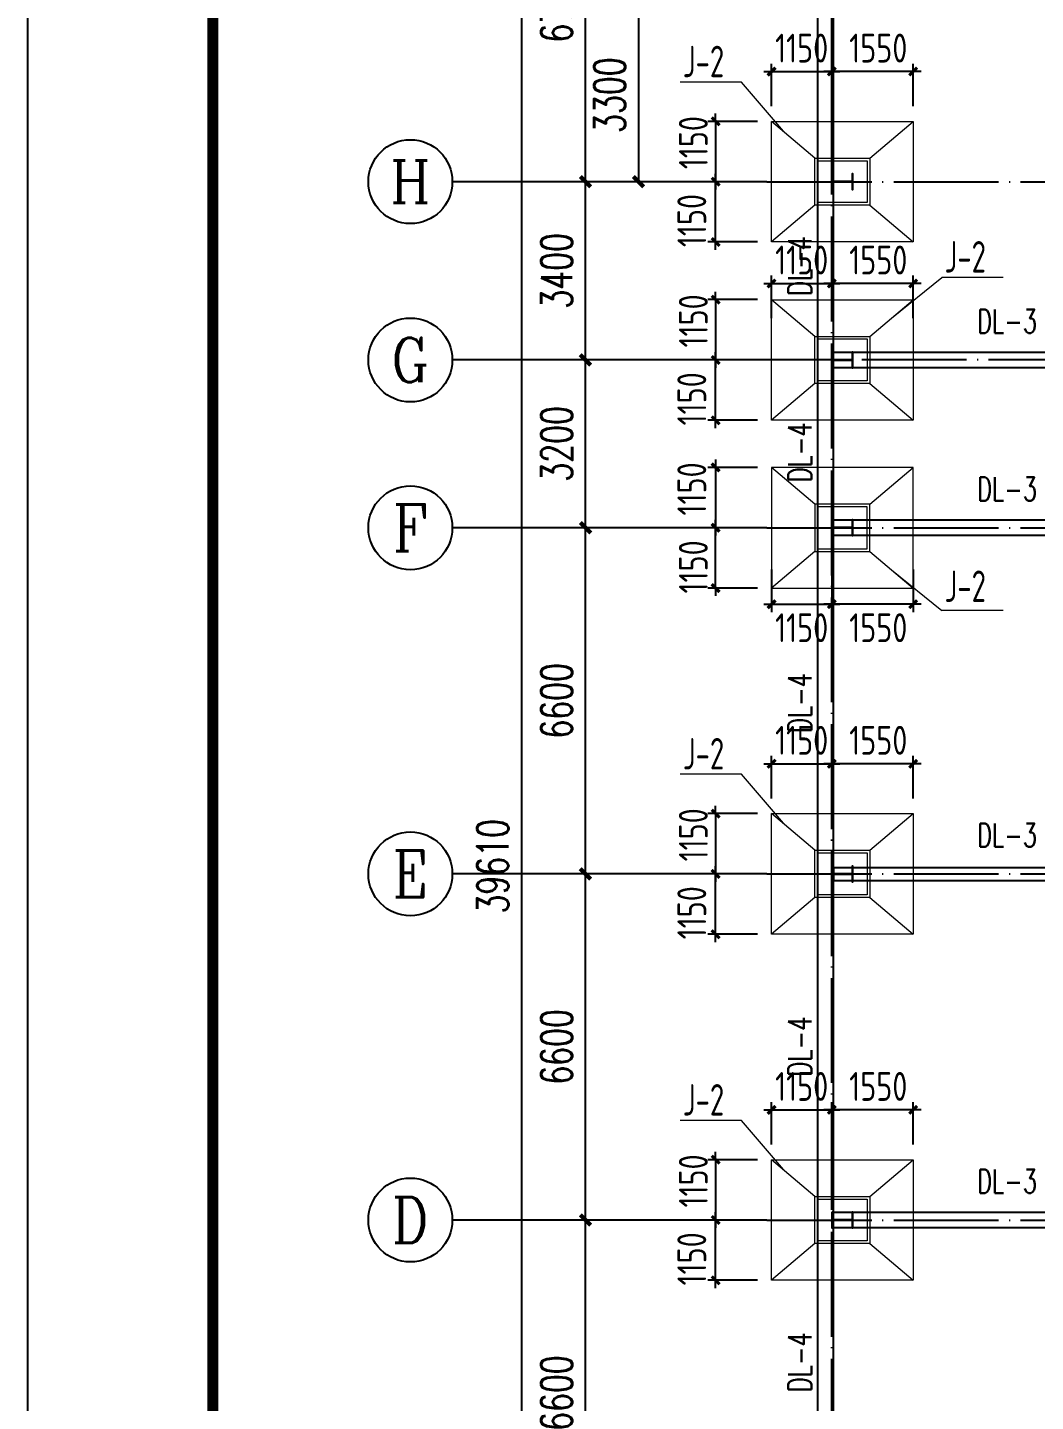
# Model space of a CAD drawing. Extents: x -89996 to 1006241, y -2176 to 440573.
# Drawn here: x 90043 to 109267, y 131234 to 157435 of the extents above; entities that cross this region are included whole.
import ezdxf
from ezdxf.enums import TextEntityAlignment as Align

# ---------------------------------------------------------------- set-up
doc = ezdxf.new("R2010")
doc.units = 0
doc.header["$LTSCALE"] = 1000
doc.header["$MEASUREMENT"] = 0
doc.linetypes.add('DOTE', pattern=[2.42, 2, -0.2, 0.02, -0.2])
for name, color, linetype in [('AXIS', 3, 'Continuous'), ('AXIS_TEXT', 7, 'Continuous'), ('DOTE', 1, 'DOTE'), ('GZ', 50, 'Continuous'), ('PUB_TITLE', 4, 'Continuous'), ('WALL', 9, 'Continuous'), ('图层7', 7, 'Continuous'), ('承台', 2, 'Continuous')]:
    doc.layers.add(name, color=color, linetype=linetype)
for name, color, linetype, lineweight in [('BASE_SING', 7, 'Continuous', 0), ('BASE_SING_DIM', 3, 'Continuous', 0), ('BASE_SING_NUM', 7, 'Continuous', 0)]:
    doc.layers.add(name, color=color, linetype=linetype, lineweight=lineweight)
doc.styles.add('_TCH_AXIS', font='COMPLEX', dxfattribs={"bigfont": 'GBCBIG'})
doc.styles.add('_TCH_DIM_T3', font='SIMPLEX', dxfattribs={"width": 0.705882, "bigfont": 'GBCBIG'})
doc.styles.add('COMPLEX', font='COMPLEX')
doc.styles.add('TSSD_Dimension', font='Tssdeng.shx', dxfattribs={"width": 0.8, "bigfont": 'hztxt.shx'})
doc.dimstyles.new('_TCH_ARCH&&200', dxfattribs={"dimtxt": 595, "dimasz": 200, "dimexe": 500, "dimexo": 600, "dimgap": 252.5, "dimtad": 1, "dimdec": 0, "dimzin": 0, "dimdsep": 46, "dimtxsty": '_TCH_DIM_T3', "dimblk": 'ARCHTICK', "dimcen": 0.09, "dimclrt": 7, "dimazin": 2, "dimtfac": 1, "dimtdec": 0, "dimtix": 1, "dimtmove": 2, "dimatfit": 3, "dimfxl": 0, "dimtolj": 1, "dimtzin": 0, "dimarcsym": 0})
doc.dimstyles.new('TCH-200-1', dxfattribs={"dimtxt": 595, "dimasz": 200, "dimexe": 500, "dimexo": 600, "dimgap": 252.5, "dimtad": 1, "dimdec": 0, "dimzin": 0, "dimdsep": 46, "dimtxsty": '_TCH_DIM_T3', "dimblk": 'ARCHTICK', "dimcen": 0.09, "dimclrd": 3, "dimclre": 3, "dimclrt": 7, "dimazin": 2, "dimtfac": 1, "dimtdec": 0, "dimtix": 1, "dimtmove": 2, "dimatfit": 3, "dimfxl": 0, "dimtolj": 1, "dimtzin": 0, "dimarcsym": 0})
doc.dimstyles.new('TSSD_150_150', dxfattribs={"dimtxt": 550, "dimasz": 150, "dimexe": 150, "dimexo": 375, "dimgap": 150, "dimtad": 1, "dimdec": 0, "dimzin": 0, "dimdsep": 46, "dimtxsty": 'TSSD_Dimension', "dimblk": 'ARCHTICK', "dimcen": 0, "dimdle": 150, "dimclrd": 256, "dimclre": 256, "dimclrt": 7, "dimadec": 0, "dimazin": 0, "dimtfac": 1, "dimtdec": 0, "dimtix": 1, "dimtmove": 2, "dimatfit": 3, "dimfxl": 0, "dimtolj": 1, "dimtzin": 0, "dimarcsym": 0})

# ---------------------------------------------------------------- blocks, each defined once
blk = doc.blocks.new('_AXISO')
blk.add_circle((0, 0), 0.5)
at = {"layer": 'AXIS_TEXT', "style": 'COMPLEX', "width": 1.041667}
blk.add_attdef('A', text='', height=0.56, dxfattribs=at).set_placement((-0.25, -0.28), (0.25, -0.28), align=Align.FIT)
blk = doc.blocks.new('_ArchTick')
at = {"color": 0, "linetype": 'ByBlock', "const_width": 0.4}
blk.add_lwpolyline([(-0.5, -0.5), (0.5, 0.5)], dxfattribs=at)
blk = doc.blocks.new('*D3033')
at = {"layer": 'AXIS', "color": 0, "lineweight": -2, "transparency": 16777216}
for p, q in [((-360, 14300), (-3718, 14300)), ((-3218, 7700), (-3218, 14300)), ((-360, 7700), (-3718, 7700))]:
    blk.add_line(p, q, dxfattribs=at)
at = {"layer": 'Defpoints', "color": 0, "transparency": 16777216}
for p in [(-3218, 14300), (240, 14300), (240, 7700)]:
    blk.add_point(p, dxfattribs=at)
at = {"layer": 'AXIS', "color": 0, "lineweight": -2, "transparency": 16777216, "xscale": 200, "yscale": 200, "zscale": 200}
for p, rotation in [((-3218, 14300), 90), ((-3218, 7700), 270)]:
    blk.add_blockref('_ArchTick', p, dxfattribs=dict(at, rotation=rotation))
at = {"layer": 'AXIS', "color": 7, "transparency": 16777216, "insert": (-3768, 11000), "char_height": 595, "attachment_point": 5, "rotation": 90, "style": '_TCH_DIM_T3'}
blk.add_mtext('\\A1;6600', dxfattribs=at)
blk = doc.blocks.new('*D3034')
at = {"layer": 'AXIS', "color": 0, "lineweight": -2, "transparency": 16777216}
for p, q in [((-360, 20900), (-3718, 20900)), ((-3218, 14300), (-3218, 20900)), ((-360, 14300), (-3718, 14300))]:
    blk.add_line(p, q, dxfattribs=at)
at = {"layer": 'Defpoints', "color": 0, "transparency": 16777216}
for p in [(-3218, 20900), (240, 20900), (240, 14300)]:
    blk.add_point(p, dxfattribs=at)
at = {"layer": 'AXIS', "color": 0, "lineweight": -2, "transparency": 16777216, "xscale": 200, "yscale": 200, "zscale": 200}
for p, rotation in [((-3218, 20900), 90), ((-3218, 14300), 270)]:
    blk.add_blockref('_ArchTick', p, dxfattribs=dict(at, rotation=rotation))
at = {"layer": 'AXIS', "color": 7, "transparency": 16777216, "insert": (-3768, 17600), "char_height": 595, "attachment_point": 5, "rotation": 90, "style": '_TCH_DIM_T3'}
blk.add_mtext('\\A1;6600', dxfattribs=at)
blk = doc.blocks.new('*D3035')
at = {"layer": 'AXIS', "color": 0, "lineweight": -2, "transparency": 16777216}
for p, q in [((-360, 27500), (-3718, 27500)), ((-3218, 20900), (-3218, 27500)), ((-360, 20900), (-3718, 20900))]:
    blk.add_line(p, q, dxfattribs=at)
at = {"layer": 'Defpoints', "color": 0, "transparency": 16777216}
for p in [(-3218, 27500), (240, 27500), (240, 20900)]:
    blk.add_point(p, dxfattribs=at)
at = {"layer": 'AXIS', "color": 0, "lineweight": -2, "transparency": 16777216, "xscale": 200, "yscale": 200, "zscale": 200}
for p, rotation in [((-3218, 27500), 90), ((-3218, 20900), 270)]:
    blk.add_blockref('_ArchTick', p, dxfattribs=dict(at, rotation=rotation))
at = {"layer": 'AXIS', "color": 7, "transparency": 16777216, "insert": (-3768, 24200), "char_height": 595, "attachment_point": 5, "rotation": 90, "style": '_TCH_DIM_T3'}
blk.add_mtext('\\A1;6600', dxfattribs=at)
blk = doc.blocks.new('*D3036')
at = {"layer": 'AXIS', "color": 0, "lineweight": -2, "transparency": 16777216}
for p, q in [((-360, 30700), (-3718, 30700)), ((-3218, 27500), (-3218, 30700)), ((-360, 27500), (-3718, 27500))]:
    blk.add_line(p, q, dxfattribs=at)
at = {"layer": 'Defpoints', "color": 0, "transparency": 16777216}
for p in [(-3218, 30700), (240, 30700), (240, 27500)]:
    blk.add_point(p, dxfattribs=at)
at = {"layer": 'AXIS', "color": 0, "lineweight": -2, "transparency": 16777216, "xscale": 200, "yscale": 200, "zscale": 200}
for p, rotation in [((-3218, 30700), 90), ((-3218, 27500), 270)]:
    blk.add_blockref('_ArchTick', p, dxfattribs=dict(at, rotation=rotation))
at = {"layer": 'AXIS', "color": 7, "transparency": 16777216, "insert": (-3768, 29100), "char_height": 595, "attachment_point": 5, "rotation": 90, "style": '_TCH_DIM_T3'}
blk.add_mtext('\\A1;3200', dxfattribs=at)
blk = doc.blocks.new('*D3037')
at = {"layer": 'AXIS', "color": 0, "lineweight": -2, "transparency": 16777216}
for p, q in [((-360, 34100), (-3718, 34100)), ((-3218, 30700), (-3218, 34100)), ((-360, 30700), (-3718, 30700))]:
    blk.add_line(p, q, dxfattribs=at)
at = {"layer": 'Defpoints', "color": 0, "transparency": 16777216}
for p in [(-3218, 34100), (240, 34100), (240, 30700)]:
    blk.add_point(p, dxfattribs=at)
at = {"layer": 'AXIS', "color": 0, "lineweight": -2, "transparency": 16777216, "xscale": 200, "yscale": 200, "zscale": 200}
for p, rotation in [((-3218, 34100), 90), ((-3218, 30700), 270)]:
    blk.add_blockref('_ArchTick', p, dxfattribs=dict(at, rotation=rotation))
at = {"layer": 'AXIS', "color": 7, "transparency": 16777216, "insert": (-3768, 32400), "char_height": 595, "attachment_point": 5, "rotation": 90, "style": '_TCH_DIM_T3'}
blk.add_mtext('\\A1;3400', dxfattribs=at)
blk = doc.blocks.new('*D3038')
at = {"layer": 'AXIS', "color": 0, "lineweight": -2, "transparency": 16777216}
for p, q in [((-360, 40850), (-3718, 40850)), ((-3218, 34100), (-3218, 40850)), ((-360, 34100), (-3718, 34100))]:
    blk.add_line(p, q, dxfattribs=at)
at = {"layer": 'Defpoints', "color": 0, "transparency": 16777216}
for p in [(-3218, 40850), (240, 40850), (240, 34100)]:
    blk.add_point(p, dxfattribs=at)
at = {"layer": 'AXIS', "color": 0, "lineweight": -2, "transparency": 16777216, "xscale": 200, "yscale": 200, "zscale": 200}
for p, rotation in [((-3218, 40850), 90), ((-3218, 34100), 270)]:
    blk.add_blockref('_ArchTick', p, dxfattribs=dict(at, rotation=rotation))
at = {"layer": 'AXIS', "color": 7, "transparency": 16777216, "insert": (-3768, 37475), "char_height": 595, "attachment_point": 5, "rotation": 90, "style": '_TCH_DIM_T3'}
blk.add_mtext('\\A1;6750', dxfattribs=at)
blk = doc.blocks.new('*D279')
at = {"layer": 'Defpoints', "color": 0, "transparency": 16777216}
for p in [(105382, 161245), (99466, 121635), (105382, 121635)]:
    blk.add_point(p, dxfattribs=at)
at = {"layer": 'WALL', "color": 3, "lineweight": -2, "transparency": 16777216}
for p, q in [((104782, 161245), (98966, 161245)), ((99466, 161245), (99466, 121635)), ((104782, 121635), (98966, 121635))]:
    blk.add_line(p, q, dxfattribs=at)
at = {"layer": 'WALL', "color": 3, "lineweight": -2, "transparency": 16777216, "xscale": 200, "yscale": 200, "zscale": 200}
for p, rotation in [((99466, 161245), 90), ((99466, 121635), 270)]:
    blk.add_blockref('_ArchTick', p, dxfattribs=dict(at, rotation=rotation))
at = {"layer": 'WALL', "color": 7, "transparency": 16777216, "insert": (98916, 141440), "char_height": 595, "attachment_point": 5, "rotation": 90, "style": '_TCH_DIM_T3'}
blk.add_mtext('\\A1;39610', dxfattribs=at)
blk = doc.blocks.new('*D285')
at = {"layer": 'Defpoints', "color": 0, "transparency": 16777216}
for p in [(104850, 157795), (101695, 154495), (104500, 154495)]:
    blk.add_point(p, dxfattribs=at)
at = {"layer": 'WALL', "color": 3, "lineweight": -2, "transparency": 16777216}
for p, q in [((104250, 157795), (101195, 157795)), ((101695, 157795), (101695, 154495)), ((103900, 154495), (101195, 154495))]:
    blk.add_line(p, q, dxfattribs=at)
at = {"layer": 'WALL', "color": 3, "lineweight": -2, "transparency": 16777216, "xscale": 200, "yscale": 200, "zscale": 200}
for p, rotation in [((101695, 157795), 90), ((101695, 154495), 270)]:
    blk.add_blockref('_ArchTick', p, dxfattribs=dict(at, rotation=rotation))
at = {"layer": 'WALL', "color": 7, "transparency": 16777216, "insert": (101145, 156145), "char_height": 595, "attachment_point": 5, "rotation": 90, "style": '_TCH_DIM_T3'}
blk.add_mtext('\\A1;3300', dxfattribs=at)
blk = doc.blocks.new('*D2054')
at = {"layer": 'BASE_SING_DIM', "lineweight": -2, "transparency": 16777216}
for p, q in [((103166, 153195), (103166, 154645)), ((103964, 154495), (103016, 154495)), ((103964, 153345), (103016, 153345))]:
    blk.add_line(p, q, dxfattribs=at)
at = {"layer": 'Defpoints', "color": 0, "transparency": 16777216}
for p in [(103166, 154495), (104339, 154495), (104339, 153345)]:
    blk.add_point(p, dxfattribs=at)
at = {"layer": 'BASE_SING_DIM', "lineweight": -2, "transparency": 16777216, "xscale": 150, "yscale": 150, "zscale": 150}
for p, rotation in [((103166, 154495), 90), ((103166, 153345), 270)]:
    blk.add_blockref('_ArchTick', p, dxfattribs=dict(at, rotation=rotation))
at = {"layer": 'BASE_SING_DIM', "color": 7, "transparency": 16777216, "insert": (102712, 153754), "char_height": 550, "attachment_point": 5, "rotation": 90, "style": 'TSSD_Dimension'}
blk.add_mtext('\\A1;1150', dxfattribs=at)
blk = doc.blocks.new('*D2055')
at = {"layer": 'BASE_SING_DIM', "lineweight": -2, "transparency": 16777216}
for p, q in [((103964, 155645), (103016, 155645)), ((103166, 155645), (103166, 155795)), ((103166, 155645), (103166, 154495)), ((103964, 154495), (103016, 154495)), ((103166, 154495), (103166, 154345))]:
    blk.add_line(p, q, dxfattribs=at)
at = {"layer": 'Defpoints', "color": 0, "transparency": 16777216}
for p in [(104339, 155645), (103166, 154495), (104339, 154495)]:
    blk.add_point(p, dxfattribs=at)
at = {"layer": 'BASE_SING_DIM', "lineweight": -2, "transparency": 16777216, "xscale": 150, "yscale": 150, "zscale": 150}
for p, rotation in [((103166, 155645), 270), ((103166, 154495), 90)]:
    blk.add_blockref('_ArchTick', p, dxfattribs=dict(at, rotation=rotation))
at = {"layer": 'BASE_SING_DIM', "color": 7, "transparency": 16777216, "insert": (102741, 155240), "char_height": 550, "attachment_point": 5, "rotation": 90, "style": 'TSSD_Dimension'}
blk.add_mtext('\\A1;1150', dxfattribs=at)
blk = doc.blocks.new('*D2056')
at = {"layer": 'BASE_SING_DIM', "lineweight": -2, "transparency": 16777216}
for p, q in [((104233, 155933), (104233, 156745)), ((105382, 155933), (105382, 156745)), ((104083, 156595), (105532, 156595))]:
    blk.add_line(p, q, dxfattribs=at)
at = {"layer": 'Defpoints', "color": 0, "transparency": 16777216}
for p in [(105382, 156595), (104233, 155558), (105382, 155558)]:
    blk.add_point(p, dxfattribs=at)
at = {"layer": 'BASE_SING_DIM', "lineweight": -2, "transparency": 16777216, "xscale": 150, "yscale": 150, "zscale": 150, "rotation": 180}
blk.add_blockref('_ArchTick', (104233, 156595), dxfattribs=at)
at = {"layer": 'BASE_SING_DIM', "lineweight": -2, "transparency": 16777216, "xscale": 150, "yscale": 150, "zscale": 150}
blk.add_blockref('_ArchTick', (105382, 156595), dxfattribs=at)
at = {"layer": 'BASE_SING_DIM', "color": 7, "transparency": 16777216, "insert": (104807, 157042), "char_height": 550, "attachment_point": 5, "style": 'TSSD_Dimension'}
blk.add_mtext('\\A1;1150', dxfattribs=at)
blk = doc.blocks.new('*D2057')
at = {"layer": 'BASE_SING_DIM', "lineweight": -2, "transparency": 16777216}
for p, q in [((105382, 155933), (105382, 156745)), ((106933, 155933), (106933, 156745)), ((107083, 156595), (105232, 156595))]:
    blk.add_line(p, q, dxfattribs=at)
at = {"layer": 'Defpoints', "color": 0, "transparency": 16777216}
for p in [(105382, 156595), (105382, 155558), (106933, 155558)]:
    blk.add_point(p, dxfattribs=at)
at = {"layer": 'BASE_SING_DIM', "lineweight": -2, "transparency": 16777216, "xscale": 150, "yscale": 150, "zscale": 150, "rotation": 180}
blk.add_blockref('_ArchTick', (105382, 156595), dxfattribs=at)
at = {"layer": 'BASE_SING_DIM', "lineweight": -2, "transparency": 16777216, "xscale": 150, "yscale": 150, "zscale": 150}
blk.add_blockref('_ArchTick', (106933, 156595), dxfattribs=at)
at = {"layer": 'BASE_SING_DIM', "color": 7, "transparency": 16777216, "insert": (106268, 157042), "char_height": 550, "attachment_point": 5, "style": 'TSSD_Dimension'}
blk.add_mtext('\\A1;1550', dxfattribs=at)
blk = doc.blocks.new('*D2062')
at = {"layer": 'BASE_SING_DIM', "lineweight": -2, "transparency": 16777216}
for p, q in [((103166, 149795), (103166, 151245)), ((103964, 151095), (103016, 151095)), ((103964, 149945), (103016, 149945))]:
    blk.add_line(p, q, dxfattribs=at)
at = {"layer": 'Defpoints', "color": 0, "transparency": 16777216}
for p in [(103166, 151095), (104339, 151095), (104339, 149945)]:
    blk.add_point(p, dxfattribs=at)
at = {"layer": 'BASE_SING_DIM', "lineweight": -2, "transparency": 16777216, "xscale": 150, "yscale": 150, "zscale": 150}
for p, rotation in [((103166, 151095), 90), ((103166, 149945), 270)]:
    blk.add_blockref('_ArchTick', p, dxfattribs=dict(at, rotation=rotation))
at = {"layer": 'BASE_SING_DIM', "color": 7, "transparency": 16777216, "insert": (102712, 150354), "char_height": 550, "attachment_point": 5, "rotation": 90, "style": 'TSSD_Dimension'}
blk.add_mtext('\\A1;1150', dxfattribs=at)
blk = doc.blocks.new('*D2063')
at = {"layer": 'BASE_SING_DIM', "lineweight": -2, "transparency": 16777216}
for p, q in [((103964, 152245), (103016, 152245)), ((103166, 152245), (103166, 152395)), ((103166, 152245), (103166, 151095)), ((103964, 151095), (103016, 151095)), ((103166, 151095), (103166, 150945))]:
    blk.add_line(p, q, dxfattribs=at)
at = {"layer": 'Defpoints', "color": 0, "transparency": 16777216}
for p in [(104339, 152245), (103166, 151095), (104339, 151095)]:
    blk.add_point(p, dxfattribs=at)
at = {"layer": 'BASE_SING_DIM', "lineweight": -2, "transparency": 16777216, "xscale": 150, "yscale": 150, "zscale": 150}
for p, rotation in [((103166, 152245), 270), ((103166, 151095), 90)]:
    blk.add_blockref('_ArchTick', p, dxfattribs=dict(at, rotation=rotation))
at = {"layer": 'BASE_SING_DIM', "color": 7, "transparency": 16777216, "insert": (102741, 151840), "char_height": 550, "attachment_point": 5, "rotation": 90, "style": 'TSSD_Dimension'}
blk.add_mtext('\\A1;1150', dxfattribs=at)
blk = doc.blocks.new('*D2064')
at = {"layer": 'BASE_SING_DIM', "lineweight": -2, "transparency": 16777216}
for p, q in [((104083, 152553), (105532, 152553)), ((104233, 151892), (104233, 152703)), ((105382, 151892), (105382, 152703))]:
    blk.add_line(p, q, dxfattribs=at)
at = {"layer": 'Defpoints', "color": 0, "transparency": 16777216}
for p in [(105382, 152553), (104233, 151517), (105382, 151517)]:
    blk.add_point(p, dxfattribs=at)
at = {"layer": 'BASE_SING_DIM', "lineweight": -2, "transparency": 16777216, "xscale": 150, "yscale": 150, "zscale": 150, "rotation": 180}
blk.add_blockref('_ArchTick', (104233, 152553), dxfattribs=at)
at = {"layer": 'BASE_SING_DIM', "lineweight": -2, "transparency": 16777216, "xscale": 150, "yscale": 150, "zscale": 150}
blk.add_blockref('_ArchTick', (105382, 152553), dxfattribs=at)
at = {"layer": 'BASE_SING_DIM', "color": 7, "transparency": 16777216, "insert": (104807, 153001), "char_height": 550, "attachment_point": 5, "style": 'TSSD_Dimension'}
blk.add_mtext('\\A1;1150', dxfattribs=at)
blk = doc.blocks.new('*D2065')
at = {"layer": 'BASE_SING_DIM', "lineweight": -2, "transparency": 16777216}
for p, q in [((107083, 152553), (105232, 152553)), ((105382, 151892), (105382, 152703)), ((106933, 151892), (106933, 152703))]:
    blk.add_line(p, q, dxfattribs=at)
at = {"layer": 'Defpoints', "color": 0, "transparency": 16777216}
for p in [(105382, 152553), (105382, 151517), (106933, 151517)]:
    blk.add_point(p, dxfattribs=at)
at = {"layer": 'BASE_SING_DIM', "lineweight": -2, "transparency": 16777216, "xscale": 150, "yscale": 150, "zscale": 150, "rotation": 180}
blk.add_blockref('_ArchTick', (105382, 152553), dxfattribs=at)
at = {"layer": 'BASE_SING_DIM', "lineweight": -2, "transparency": 16777216, "xscale": 150, "yscale": 150, "zscale": 150}
blk.add_blockref('_ArchTick', (106933, 152553), dxfattribs=at)
at = {"layer": 'BASE_SING_DIM', "color": 7, "transparency": 16777216, "insert": (106268, 153001), "char_height": 550, "attachment_point": 5, "style": 'TSSD_Dimension'}
blk.add_mtext('\\A1;1550', dxfattribs=at)
blk = doc.blocks.new('*D2070')
at = {"layer": 'BASE_SING_DIM', "lineweight": -2, "transparency": 16777216}
for p, q in [((103166, 149195), (103166, 147745)), ((103964, 149045), (103016, 149045)), ((103964, 147895), (103016, 147895))]:
    blk.add_line(p, q, dxfattribs=at)
at = {"layer": 'Defpoints', "color": 0, "transparency": 16777216}
for p in [(104339, 149045), (103166, 147895), (104339, 147895)]:
    blk.add_point(p, dxfattribs=at)
at = {"layer": 'BASE_SING_DIM', "lineweight": -2, "transparency": 16777216, "xscale": 150, "yscale": 150, "zscale": 150}
for p, rotation in [((103166, 149045), 90), ((103166, 147895), 270)]:
    blk.add_blockref('_ArchTick', p, dxfattribs=dict(at, rotation=rotation))
at = {"layer": 'BASE_SING_DIM', "color": 7, "transparency": 16777216, "insert": (102712, 148636), "char_height": 550, "attachment_point": 5, "rotation": 90, "style": 'TSSD_Dimension'}
blk.add_mtext('\\A1;1150', dxfattribs=at)
blk = doc.blocks.new('*D2071')
at = {"layer": 'BASE_SING_DIM', "lineweight": -2, "transparency": 16777216}
for p, q in [((103166, 147895), (103166, 148045)), ((103964, 147895), (103016, 147895)), ((103166, 146745), (103166, 147895)), ((103964, 146745), (103016, 146745)), ((103166, 146745), (103166, 146595))]:
    blk.add_line(p, q, dxfattribs=at)
at = {"layer": 'Defpoints', "color": 0, "transparency": 16777216}
for p in [(103166, 147895), (104339, 147895), (104339, 146745)]:
    blk.add_point(p, dxfattribs=at)
at = {"layer": 'BASE_SING_DIM', "lineweight": -2, "transparency": 16777216, "xscale": 150, "yscale": 150, "zscale": 150}
for p, rotation in [((103166, 147895), 270), ((103166, 146745), 90)]:
    blk.add_blockref('_ArchTick', p, dxfattribs=dict(at, rotation=rotation))
at = {"layer": 'BASE_SING_DIM', "color": 7, "transparency": 16777216, "insert": (102741, 147149), "char_height": 550, "attachment_point": 5, "rotation": 90, "style": 'TSSD_Dimension'}
blk.add_mtext('\\A1;1150', dxfattribs=at)
blk = doc.blocks.new('*D2072')
at = {"layer": 'BASE_SING_DIM', "lineweight": -2, "transparency": 16777216}
for p, q in [((104233, 147098), (104233, 146287)), ((105382, 147098), (105382, 146287)), ((104083, 146437), (105532, 146437))]:
    blk.add_line(p, q, dxfattribs=at)
at = {"layer": 'Defpoints', "color": 0, "transparency": 16777216}
for p in [(104233, 147473), (105382, 147473), (105382, 146437)]:
    blk.add_point(p, dxfattribs=at)
at = {"layer": 'BASE_SING_DIM', "lineweight": -2, "transparency": 16777216, "xscale": 150, "yscale": 150, "zscale": 150, "rotation": 180}
blk.add_blockref('_ArchTick', (104233, 146437), dxfattribs=at)
at = {"layer": 'BASE_SING_DIM', "lineweight": -2, "transparency": 16777216, "xscale": 150, "yscale": 150, "zscale": 150}
blk.add_blockref('_ArchTick', (105382, 146437), dxfattribs=at)
at = {"layer": 'BASE_SING_DIM', "color": 7, "transparency": 16777216, "insert": (104807, 145989), "char_height": 550, "attachment_point": 5, "style": 'TSSD_Dimension'}
blk.add_mtext('\\A1;1150', dxfattribs=at)
blk = doc.blocks.new('*D2073')
at = {"layer": 'BASE_SING_DIM', "lineweight": -2, "transparency": 16777216}
for p, q in [((105382, 147098), (105382, 146287)), ((106933, 147098), (106933, 146287)), ((107083, 146437), (105232, 146437))]:
    blk.add_line(p, q, dxfattribs=at)
at = {"layer": 'Defpoints', "color": 0, "transparency": 16777216}
for p in [(105382, 147473), (106933, 147473), (105382, 146437)]:
    blk.add_point(p, dxfattribs=at)
at = {"layer": 'BASE_SING_DIM', "lineweight": -2, "transparency": 16777216, "xscale": 150, "yscale": 150, "zscale": 150, "rotation": 180}
blk.add_blockref('_ArchTick', (105382, 146437), dxfattribs=at)
at = {"layer": 'BASE_SING_DIM', "lineweight": -2, "transparency": 16777216, "xscale": 150, "yscale": 150, "zscale": 150}
blk.add_blockref('_ArchTick', (106933, 146437), dxfattribs=at)
at = {"layer": 'BASE_SING_DIM', "color": 7, "transparency": 16777216, "insert": (106268, 145989), "char_height": 550, "attachment_point": 5, "style": 'TSSD_Dimension'}
blk.add_mtext('\\A1;1550', dxfattribs=at)
blk = doc.blocks.new('*D2302')
at = {"layer": 'BASE_SING_DIM', "lineweight": -2, "transparency": 16777216}
for p, q in [((103964, 141295), (103016, 141295)), ((103166, 139995), (103166, 141445)), ((103964, 140145), (103016, 140145))]:
    blk.add_line(p, q, dxfattribs=at)
at = {"layer": 'Defpoints', "color": 0, "transparency": 16777216}
for p in [(103166, 141295), (104339, 141295), (104339, 140145)]:
    blk.add_point(p, dxfattribs=at)
at = {"layer": 'BASE_SING_DIM', "lineweight": -2, "transparency": 16777216, "xscale": 150, "yscale": 150, "zscale": 150}
for p, rotation in [((103166, 141295), 90), ((103166, 140145), 270)]:
    blk.add_blockref('_ArchTick', p, dxfattribs=dict(at, rotation=rotation))
at = {"layer": 'BASE_SING_DIM', "color": 7, "transparency": 16777216, "insert": (102712, 140554), "char_height": 550, "attachment_point": 5, "rotation": 90, "style": 'TSSD_Dimension'}
blk.add_mtext('\\A1;1150', dxfattribs=at)
blk = doc.blocks.new('*D2303')
at = {"layer": 'BASE_SING_DIM', "lineweight": -2, "transparency": 16777216}
for p, q in [((103166, 142445), (103166, 142595)), ((103964, 142445), (103016, 142445)), ((103166, 142445), (103166, 141295)), ((103964, 141295), (103016, 141295)), ((103166, 141295), (103166, 141145))]:
    blk.add_line(p, q, dxfattribs=at)
at = {"layer": 'Defpoints', "color": 0, "transparency": 16777216}
for p in [(104339, 142445), (103166, 141295), (104339, 141295)]:
    blk.add_point(p, dxfattribs=at)
at = {"layer": 'BASE_SING_DIM', "lineweight": -2, "transparency": 16777216, "xscale": 150, "yscale": 150, "zscale": 150}
for p, rotation in [((103166, 142445), 270), ((103166, 141295), 90)]:
    blk.add_blockref('_ArchTick', p, dxfattribs=dict(at, rotation=rotation))
at = {"layer": 'BASE_SING_DIM', "color": 7, "transparency": 16777216, "insert": (102741, 142040), "char_height": 550, "attachment_point": 5, "rotation": 90, "style": 'TSSD_Dimension'}
blk.add_mtext('\\A1;1150', dxfattribs=at)
blk = doc.blocks.new('*D2304')
at = {"layer": 'BASE_SING_DIM', "lineweight": -2, "transparency": 16777216}
for p, q in [((104083, 143395), (105532, 143395)), ((104233, 142733), (104233, 143545)), ((105382, 142733), (105382, 143545))]:
    blk.add_line(p, q, dxfattribs=at)
at = {"layer": 'Defpoints', "color": 0, "transparency": 16777216}
for p in [(105382, 143395), (104233, 142358), (105382, 142358)]:
    blk.add_point(p, dxfattribs=at)
at = {"layer": 'BASE_SING_DIM', "lineweight": -2, "transparency": 16777216, "xscale": 150, "yscale": 150, "zscale": 150, "rotation": 180}
blk.add_blockref('_ArchTick', (104233, 143395), dxfattribs=at)
at = {"layer": 'BASE_SING_DIM', "lineweight": -2, "transparency": 16777216, "xscale": 150, "yscale": 150, "zscale": 150}
blk.add_blockref('_ArchTick', (105382, 143395), dxfattribs=at)
at = {"layer": 'BASE_SING_DIM', "color": 7, "transparency": 16777216, "insert": (104807, 143842), "char_height": 550, "attachment_point": 5, "style": 'TSSD_Dimension'}
blk.add_mtext('\\A1;1150', dxfattribs=at)
blk = doc.blocks.new('*D2305')
at = {"layer": 'BASE_SING_DIM', "lineweight": -2, "transparency": 16777216}
for p, q in [((107083, 143395), (105232, 143395)), ((105382, 142733), (105382, 143545)), ((106933, 142733), (106933, 143545))]:
    blk.add_line(p, q, dxfattribs=at)
at = {"layer": 'Defpoints', "color": 0, "transparency": 16777216}
for p in [(105382, 143395), (105382, 142358), (106933, 142358)]:
    blk.add_point(p, dxfattribs=at)
at = {"layer": 'BASE_SING_DIM', "lineweight": -2, "transparency": 16777216, "xscale": 150, "yscale": 150, "zscale": 150, "rotation": 180}
blk.add_blockref('_ArchTick', (105382, 143395), dxfattribs=at)
at = {"layer": 'BASE_SING_DIM', "lineweight": -2, "transparency": 16777216, "xscale": 150, "yscale": 150, "zscale": 150}
blk.add_blockref('_ArchTick', (106933, 143395), dxfattribs=at)
at = {"layer": 'BASE_SING_DIM', "color": 7, "transparency": 16777216, "insert": (106268, 143842), "char_height": 550, "attachment_point": 5, "style": 'TSSD_Dimension'}
blk.add_mtext('\\A1;1550', dxfattribs=at)
blk = doc.blocks.new('*D2310')
at = {"layer": 'BASE_SING_DIM', "lineweight": -2, "transparency": 16777216}
for p, q in [((103964, 134695), (103016, 134695)), ((103166, 133395), (103166, 134845)), ((103964, 133545), (103016, 133545))]:
    blk.add_line(p, q, dxfattribs=at)
at = {"layer": 'Defpoints', "color": 0, "transparency": 16777216}
for p in [(103166, 134695), (104339, 134695), (104339, 133545)]:
    blk.add_point(p, dxfattribs=at)
at = {"layer": 'BASE_SING_DIM', "lineweight": -2, "transparency": 16777216, "xscale": 150, "yscale": 150, "zscale": 150}
for p, rotation in [((103166, 134695), 90), ((103166, 133545), 270)]:
    blk.add_blockref('_ArchTick', p, dxfattribs=dict(at, rotation=rotation))
at = {"layer": 'BASE_SING_DIM', "color": 7, "transparency": 16777216, "insert": (102712, 133954), "char_height": 550, "attachment_point": 5, "rotation": 90, "style": 'TSSD_Dimension'}
blk.add_mtext('\\A1;1150', dxfattribs=at)
blk = doc.blocks.new('*D2311')
at = {"layer": 'BASE_SING_DIM', "lineweight": -2, "transparency": 16777216}
for p, q in [((103166, 135845), (103166, 135995)), ((103964, 135845), (103016, 135845)), ((103166, 135845), (103166, 134695)), ((103964, 134695), (103016, 134695)), ((103166, 134695), (103166, 134545))]:
    blk.add_line(p, q, dxfattribs=at)
at = {"layer": 'Defpoints', "color": 0, "transparency": 16777216}
for p in [(104339, 135845), (103166, 134695), (104339, 134695)]:
    blk.add_point(p, dxfattribs=at)
at = {"layer": 'BASE_SING_DIM', "lineweight": -2, "transparency": 16777216, "xscale": 150, "yscale": 150, "zscale": 150}
for p, rotation in [((103166, 135845), 270), ((103166, 134695), 90)]:
    blk.add_blockref('_ArchTick', p, dxfattribs=dict(at, rotation=rotation))
at = {"layer": 'BASE_SING_DIM', "color": 7, "transparency": 16777216, "insert": (102741, 135440), "char_height": 550, "attachment_point": 5, "rotation": 90, "style": 'TSSD_Dimension'}
blk.add_mtext('\\A1;1150', dxfattribs=at)
blk = doc.blocks.new('*D2312')
at = {"layer": 'BASE_SING_DIM', "lineweight": -2, "transparency": 16777216}
for p, q in [((104083, 136795), (105532, 136795)), ((104233, 136133), (104233, 136945)), ((105382, 136133), (105382, 136945))]:
    blk.add_line(p, q, dxfattribs=at)
at = {"layer": 'Defpoints', "color": 0, "transparency": 16777216}
for p in [(105382, 136795), (104233, 135758), (105382, 135758)]:
    blk.add_point(p, dxfattribs=at)
at = {"layer": 'BASE_SING_DIM', "lineweight": -2, "transparency": 16777216, "xscale": 150, "yscale": 150, "zscale": 150, "rotation": 180}
blk.add_blockref('_ArchTick', (104233, 136795), dxfattribs=at)
at = {"layer": 'BASE_SING_DIM', "lineweight": -2, "transparency": 16777216, "xscale": 150, "yscale": 150, "zscale": 150}
blk.add_blockref('_ArchTick', (105382, 136795), dxfattribs=at)
at = {"layer": 'BASE_SING_DIM', "color": 7, "transparency": 16777216, "insert": (104807, 137242), "char_height": 550, "attachment_point": 5, "style": 'TSSD_Dimension'}
blk.add_mtext('\\A1;1150', dxfattribs=at)
blk = doc.blocks.new('*D2313')
at = {"layer": 'BASE_SING_DIM', "lineweight": -2, "transparency": 16777216}
for p, q in [((107083, 136795), (105232, 136795)), ((105382, 136133), (105382, 136945)), ((106933, 136133), (106933, 136945))]:
    blk.add_line(p, q, dxfattribs=at)
at = {"layer": 'Defpoints', "color": 0, "transparency": 16777216}
for p in [(105382, 136795), (105382, 135758), (106933, 135758)]:
    blk.add_point(p, dxfattribs=at)
at = {"layer": 'BASE_SING_DIM', "lineweight": -2, "transparency": 16777216, "xscale": 150, "yscale": 150, "zscale": 150, "rotation": 180}
blk.add_blockref('_ArchTick', (105382, 136795), dxfattribs=at)
at = {"layer": 'BASE_SING_DIM', "lineweight": -2, "transparency": 16777216, "xscale": 150, "yscale": 150, "zscale": 150}
blk.add_blockref('_ArchTick', (106933, 136795), dxfattribs=at)
at = {"layer": 'BASE_SING_DIM', "color": 7, "transparency": 16777216, "insert": (106268, 137242), "char_height": 550, "attachment_point": 5, "style": 'TSSD_Dimension'}
blk.add_mtext('\\A1;1550', dxfattribs=at)
blk = doc.blocks.new('A$C3A647AB8')
at = {"layer": 'AXIS'}
for p, q in [((240, 34100), (-5757.4, 34100)), ((240, 30700), (-5757.4, 30700)), ((240, 27500), (-5757.4, 27500)), ((240, 20900), (-5757.4, 20900)), ((240, 14300), (-5757.4, 14300))]:
    blk.add_line(p, q, dxfattribs=at)
at = {"layer": 'DOTE'}
for p, q in [((1480, -26.8), (1480, 41826.8)), ((240, 34100), (91240, 34100)), ((11310.4, 30700), (240, 30700)), ((240, 27500), (91240, 27500)), ((240, 20900), (91240, 20900)), ((240, 14300), (91240, 14300))]:
    blk.add_line(p, q, dxfattribs=at)
at = {"layer": 'GZ'}
for points in [[(1480, 34250), (1480, 33950), (1490, 33950), (1490, 34093.2), (1495, 34097), (1865.3, 34097), (1870, 34093.2), (1870, 33950), (1880, 33950), (1880, 34250), (1870, 34250), (1870, 34107), (1865.5, 34103), (1495, 34103), (1490, 34107), (1490, 34250), (1480, 34250)], [(1480, 30850), (1480, 30550), (1490, 30550), (1490, 30693.2), (1495, 30697), (1865.3, 30697), (1870, 30693.2), (1870, 30550), (1880, 30550), (1880, 30850), (1870, 30850), (1870, 30707), (1865.5, 30703), (1495, 30703), (1490, 30707), (1490, 30850), (1480, 30850)], [(1480, 27650), (1480, 27350), (1490, 27350), (1490, 27493.2), (1495, 27497), (1865.3, 27497), (1870, 27493.2), (1870, 27350), (1880, 27350), (1880, 27650), (1870, 27650), (1870, 27507), (1865.5, 27503), (1495, 27503), (1490, 27507), (1490, 27650), (1480, 27650)], [(1480, 21050), (1480, 20750), (1490, 20750), (1490, 20893.2), (1495, 20897), (1865.3, 20897), (1870, 20893.2), (1870, 20750), (1880, 20750), (1880, 21050), (1870, 21050), (1870, 20907), (1865.5, 20903), (1495, 20903), (1490, 20907), (1490, 21050), (1480, 21050)], [(1480, 14450), (1480, 14150), (1490, 14150), (1490, 14293.2), (1495, 14297), (1865.3, 14297), (1870, 14293.2), (1870, 14150), (1880, 14150), (1880, 14450), (1870, 14450), (1870, 14307), (1865.5, 14303), (1495, 14303), (1490, 14307), (1490, 14450), (1480, 14450)]]:
    blk.add_lwpolyline(points, close=True, dxfattribs=at)
at = {"layer": 'AXIS'}
ref = blk.add_blockref('_AXISO', (-6557.4, 34100), dxfattribs=dict(at, xscale=1600, yscale=1600, zscale=1600))
ref.add_attrib('A', 'H', dxfattribs={"layer": 'AXIS_TEXT', "height": 811, "style": '_TCH_AXIS'}).set_placement((-6943.6, 33694.5), (-6171.2, 33694.5), align=Align.FIT)
ref = blk.add_blockref('_AXISO', (-6557.4, 30700), dxfattribs=dict(at, xscale=1600, yscale=1600, zscale=1600))
ref.add_attrib('A', 'G', dxfattribs={"layer": 'AXIS_TEXT', "height": 850.4, "style": '_TCH_AXIS'}).set_placement((-6921.9, 30274.8), (-6193, 30274.8), align=Align.FIT)
ref = blk.add_blockref('_AXISO', (-6557.4, 27500), dxfattribs=dict(at, xscale=1600, yscale=1600, zscale=1600))
ref.add_attrib('A', 'F', dxfattribs={"layer": 'AXIS_TEXT', "height": 890.9, "style": '_TCH_AXIS'}).set_placement((-6896.8, 27054.6), (-6218, 27054.6), align=Align.FIT)
ref = blk.add_blockref('_AXISO', (-6557.4, 20900), dxfattribs=dict(at, xscale=1600, yscale=1600, zscale=1600))
ref.add_attrib('A', 'E', dxfattribs={"layer": 'AXIS_TEXT', "height": 890.9, "style": '_TCH_AXIS'}).set_placement((-6896.8, 20454.6), (-6218, 20454.6), align=Align.FIT)
ref = blk.add_blockref('_AXISO', (-6557.4, 14300), dxfattribs=dict(at, xscale=1600, yscale=1600, zscale=1600))
ref.add_attrib('A', 'D', dxfattribs={"layer": 'AXIS_TEXT', "height": 870.5, "style": '_TCH_AXIS'}).set_placement((-6909.8, 13864.7), (-6205.1, 13864.7), align=Align.FIT)
for p1, p2, picture, middle in [((240, 34100), (240, 40850), '*D3038', (-3768.2, 37475)), ((240, 30700), (240, 34100), '*D3037', (-3768.2, 32400)), ((240, 27500), (240, 30700), '*D3036', (-3768.2, 29100)), ((240, 20900), (240, 27500), '*D3035', (-3768.2, 24200)), ((240, 14300), (240, 20900), '*D3034', (-3768.2, 17600)), ((240, 7700), (240, 14300), '*D3033', (-3768.2, 11000))]:
    dim = blk.add_aligned_dim(p1=p1, p2=p2, distance=3458.2, dimstyle='_TCH_ARCH&&200', dxfattribs=at)
    dim.commit()
    dim.dimension.update_dxf_attribs({"geometry": picture, "text_midpoint": middle})

msp = doc.modelspace()

# ---------------------------------------------------------------- linework, layer by layer
for points in [[(105112.37, 161514.67), (194172.37, 161514.67), (194172.37, 121364.92), (105112.37, 121364.92)], [(105412.37, 161214.67), (193872.37, 161214.67), (193872.37, 121664.92), (105412.37, 121664.92)], [(105412.37, 151244.92), (112392.55, 151244.92), (112392.55, 150944.92), (105412.37, 150944.92)], [(105412.37, 148044.92), (112392.55, 148044.92), (112392.55, 147744.92), (105412.37, 147744.92)], [(105412.37, 134844.92), (114762.37, 134844.92), (114762.37, 134544.92), (105412.37, 134544.92)]]:
    msp.add_lwpolyline(points, close=True)
at = {"layer": 'BASE_SING'}
for p, q in [((105057.76, 154944.92), (104232.63, 155644.92)), ((106107.5, 154944.92), (106932.63, 155644.92)), ((105057.76, 154044.92), (104232.63, 153344.92)), ((106107.5, 154044.92), (106932.63, 153344.92)), ((105057.76, 151544.92), (104232.63, 152244.92)), ((106107.5, 151544.92), (106932.63, 152244.92)), ((105057.76, 150644.92), (104232.63, 149944.92)), ((106107.5, 150644.92), (106932.63, 149944.92)), ((105057.76, 148344.92), (104232.63, 149044.92)), ((106107.5, 148344.92), (106932.63, 149044.92)), ((105057.76, 147444.92), (104232.63, 146744.92)), ((106107.5, 147444.92), (106932.63, 146744.92)), ((105057.76, 141744.92), (104232.63, 142444.92)), ((106107.5, 141744.92), (106932.63, 142444.92)), ((105057.76, 140844.92), (104232.63, 140144.92)), ((106107.5, 140844.92), (106932.63, 140144.92)), ((105057.76, 135144.92), (104232.63, 135844.92)), ((106107.5, 135144.92), (106932.63, 135844.92)), ((105057.76, 134244.92), (104232.63, 133544.92)), ((106107.5, 134244.92), (106932.63, 133544.92))]:
    msp.add_line(p, q, dxfattribs=at)
for points in [[(104232.63, 155644.92), (106932.63, 155644.92), (106932.63, 153344.92), (104232.63, 153344.92)], [(106107.5, 154944.92), (106107.5, 154044.92), (105057.76, 154044.92), (105057.76, 154944.92)], [(106057.5, 154894.92), (106057.5, 154094.92), (105107.76, 154094.92), (105107.76, 154894.92)], [(104232.63, 152244.92), (106932.63, 152244.92), (106932.63, 149944.92), (104232.63, 149944.92)], [(106107.5, 151544.92), (106107.5, 150644.92), (105057.76, 150644.92), (105057.76, 151544.92)], [(106057.5, 151494.92), (106057.5, 150694.92), (105107.76, 150694.92), (105107.76, 151494.92)], [(104232.63, 146744.92), (106932.63, 146744.92), (106932.63, 149044.92), (104232.63, 149044.92)], [(106107.5, 147444.92), (106107.5, 148344.92), (105057.76, 148344.92), (105057.76, 147444.92)], [(106057.5, 147494.92), (106057.5, 148294.92), (105107.76, 148294.92), (105107.76, 147494.92)], [(104232.63, 142444.92), (106932.63, 142444.92), (106932.63, 140144.92), (104232.63, 140144.92)], [(106107.5, 141744.92), (106107.5, 140844.92), (105057.76, 140844.92), (105057.76, 141744.92)], [(106057.5, 141694.92), (106057.5, 140894.92), (105107.76, 140894.92), (105107.76, 141694.92)], [(104232.63, 135844.92), (106932.63, 135844.92), (106932.63, 133544.92), (104232.63, 133544.92)], [(106107.5, 135144.92), (106107.5, 134244.92), (105057.76, 134244.92), (105057.76, 135144.92)], [(106057.5, 135094.92), (106057.5, 134294.92), (105107.76, 134294.92), (105107.76, 135094.92)]]:
    msp.add_lwpolyline(points, close=True, dxfattribs=at)
at = {"layer": 'BASE_SING_NUM'}
for p, q in [((103657.39, 156393.77), (102491.64, 156393.77)), ((104461.43, 155459.96), (103657.39, 156393.77)), ((106520.06, 151894.92), (107482.68, 152669.54)), ((108648.42, 152669.54), (107482.68, 152669.54)), ((106520.06, 147094.92), (107482.68, 146320.31)), ((108648.42, 146320.31), (107482.68, 146320.31)), ((103657.39, 143193.77), (102491.64, 143193.77)), ((104461.43, 142259.96), (103657.39, 143193.77)), ((103657.39, 136593.77), (102491.64, 136593.77)), ((104461.43, 135659.96), (103657.39, 136593.77))]:
    msp.add_line(p, q, dxfattribs=at)
at = {"layer": 'PUB_TITLE'}
msp.add_lwpolyline([(90043.05, 88593.71), (238643.05, 88593.71), (238643.05, 172593.71), (90043.05, 172593.71)], close=True, dxfattribs=at)
at = {"layer": 'PUB_TITLE', "const_width": 212.12}
msp.add_lwpolyline([(93578.4, 90007.85), (93578.4, 171179.57), (237228.91, 171179.57), (237228.91, 90007.85)], close=True, dxfattribs=at)
at = {"layer": 'WALL'}
for p, q in [((105412.37, 141419.92), (193872.37, 141419.92)), ((105412.37, 141419.92), (105412.37, 141169.92)), ((105412.37, 141169.92), (193872.37, 141169.92))]:
    msp.add_line(p, q, dxfattribs=at)

# ---------------------------------------------------------------- block references
msp.add_blockref('A$C3A647AB8', (103902.38, 120394.92), dxfattribs=at)

# ---------------------------------------------------------------- texts
at = {"layer": '图层7', "style": 'TSSD_Dimension', "width": 0.7}
for p in [(102541.07, 156487), (107532.11, 152762.77), (107532.11, 146480.6), (102541.07, 143287), (102541.07, 136687)]:
    msp.add_text('J-2', height=600, dxfattribs=at).set_placement(p)
at = {"layer": '承台', "color": 6, "style": '_TCH_DIM_T3', "width": 0.705882}
for p in [(104997.18, 152314.69), (104997.18, 148759.72), (104997.18, 143980.74), (104997.18, 137430.97), (104997.18, 131409.63)]:
    msp.add_text('DL-4', height=450, rotation=90, dxfattribs=at).set_placement(p)
for p in [(108153.34, 151608.11), (108153.34, 148408.11), (108153.34, 141808.11), (108153.34, 135208.11)]:
    msp.add_text('DL-3', height=450, dxfattribs=at).set_placement(p)

# ---------------------------------------------------------------- dimensions: what is measured, and where the dimension line sits
at = {"layer": 'BASE_SING_DIM'}
for base, p1, p2, picture, middle in [((105382.37, 156594.71), (104232.63, 155558.33), (105382.37, 155558.33), '*D2056', (104806.89, 157042.38)), ((105382.37, 152553.08), (104232.63, 151516.69), (105382.37, 151516.69), '*D2064', (104806.89, 153000.74)), ((105382.37, 146436.77), (104232.63, 147473.16), (105382.37, 147473.16), '*D2072', (104806.89, 145989.11)), ((105382.37, 143394.71), (104232.63, 142358.33), (105382.37, 142358.33), '*D2304', (104806.89, 143842.38)), ((105382.37, 136794.71), (104232.63, 135758.33), (105382.37, 135758.33), '*D2312', (104806.89, 137242.38))]:
    dim = msp.add_linear_dim(base=base, p1=p1, p2=p2, dimstyle='TSSD_150_150', dxfattribs=at)
    dim.commit()
    dim.dimension.update_dxf_attribs({"geometry": picture, "text_midpoint": middle, "dimtype": 128})
for base, p1, p2, angle, picture, middle in [((105382.37, 156594.71), (106932.63, 155558.33), (105382.37, 155558.33), 180, '*D2057', (106267.86, 157042.38)), ((103165.69, 154494.92), (104339.46, 155644.92), (104339.46, 154494.92), 270, '*D2055', (102741.17, 155240.46)), ((103165.69, 154494.92), (104339.46, 153344.92), (104339.46, 154494.92), 90, '*D2054', (102711.84, 153753.64)), ((105382.37, 152553.08), (106932.63, 151516.69), (105382.37, 151516.69), 180, '*D2065', (106267.86, 153000.74)), ((103165.69, 151094.92), (104339.46, 152244.92), (104339.46, 151094.92), 270, '*D2063', (102741.17, 151840.46)), ((103165.69, 151094.92), (104339.46, 149944.92), (104339.46, 151094.92), 90, '*D2062', (102711.84, 150353.64)), ((103165.69, 147894.92), (104339.46, 149044.92), (104339.46, 147894.92), 270, '*D2070', (102711.84, 148636.21)), ((103165.69, 147894.92), (104339.46, 146744.92), (104339.46, 147894.92), 90, '*D2071', (102741.17, 147149.39)), ((105382.37, 146436.77), (106932.63, 147473.16), (105382.37, 147473.16), 180, '*D2073', (106267.86, 145989.11)), ((105382.37, 143394.71), (106932.63, 142358.33), (105382.37, 142358.33), 180, '*D2305', (106267.86, 143842.38)), ((103165.69, 141294.92), (104339.46, 142444.92), (104339.46, 141294.92), 270, '*D2303', (102741.17, 142040.46)), ((103165.69, 141294.92), (104339.46, 140144.92), (104339.46, 141294.92), 90, '*D2302', (102711.84, 140553.64)), ((105382.37, 136794.71), (106932.63, 135758.33), (105382.37, 135758.33), 180, '*D2313', (106267.86, 137242.38)), ((103165.69, 134694.92), (104339.46, 135844.92), (104339.46, 134694.92), 270, '*D2311', (102741.17, 135440.46)), ((103165.69, 134694.92), (104339.46, 133544.92), (104339.46, 134694.92), 90, '*D2310', (102711.84, 133953.64))]:
    dim = msp.add_linear_dim(base=base, p1=p1, p2=p2, angle=angle, dimstyle='TSSD_150_150', dxfattribs=at)
    dim.commit()
    dim.dimension.update_dxf_attribs({"geometry": picture, "text_midpoint": middle, "dimtype": 128})
at = {"layer": 'WALL'}
for base, p1, p2, angle, picture, middle in [((99466.06, 121634.92), (105382.37, 161244.92), (105382.37, 121634.92), 90, '*D279', (98916.06, 141439.92)), ((101695.5, 154494.92), (104850.06, 157794.92), (104500.05, 154494.92), 270, '*D285', (101145.5, 156144.92))]:
    dim = msp.add_linear_dim(base=base, p1=p1, p2=p2, angle=angle, dimstyle='TCH-200-1', dxfattribs=at)
    dim.commit()
    dim.dimension.update_dxf_attribs({"geometry": picture, "text_midpoint": middle})

doc.saveas('drawing.dxf')
